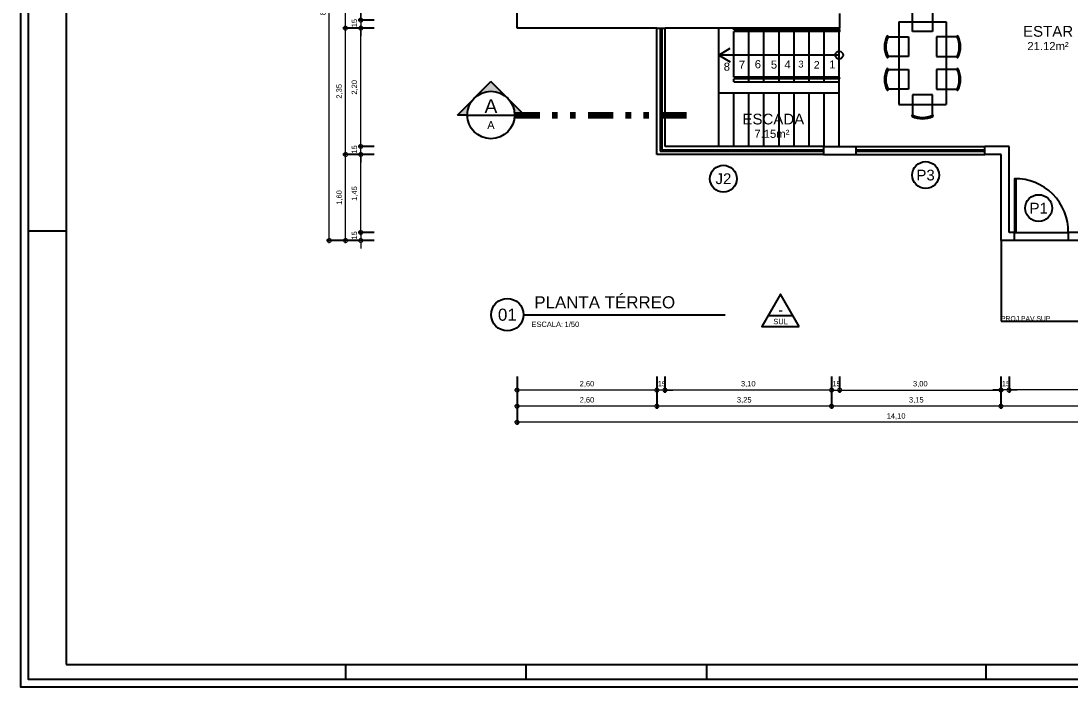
# Model space of a CAD drawing. Header units: metres. Extents: x 152 to 331, y 81 to 179.
# Drawn here: x 152.44 to 171.95, y 154.65 to 167.04 of the extents above; entities that cross this region are included whole.
import ezdxf
from ezdxf.enums import TextEntityAlignment as Align

# ---------------------------------------------------------------- set-up
doc = ezdxf.new("R2010")
doc.units = ezdxf.units.M
doc.header["$LTSCALE"] = 0.25
doc.linetypes.add('DIVIDE', pattern=[31.75, 12.7, -6.35, 0, -6.35, 0, -6.35])
doc.linetypes.add('DIVIDEX2', pattern=[63.5, 25.4, -12.7, 0, -12.7, 0, -12.7])
doc.layers.add('0_MRG_AUX', color=7, linetype='Continuous', true_color=0xecbcd1, plot=False)
for name, color, linetype in [('ARQ_ALV CT', 5, 'Continuous'), ('ARQ_ALV VS', 2, 'Continuous'), ('ARQ_ESQ CT', 30, 'Continuous'), ('ARQ_MOB 01', 1, 'Continuous'), ('ARQ_PISO', 1, 'Continuous'), ('ARQ_PROJ SUP', 1, 'DIVIDE'), ('ARQ_SIMB 01', 1, 'Continuous'), ('ARQ_TXT 01', 1, 'Continuous'), ('ARQ_TXT 02', 2, 'Continuous'), ('MRG_EXTERNA', 1, 'Continuous'), ('MRG_INTERNA', 2, 'Continuous'), ('SIMB_01', 1, 'Continuous'), ('SIMB_02', 2, 'Continuous'), ('SIMB_PREENCHIMENTO', 253, 'Continuous'), ('SIMB_TXT', 1, 'Continuous')]:
    doc.layers.add(name, color=color, linetype=linetype)
doc.layers.add('ARQ_COTA_AZUL', color=5, linetype='Continuous', lineweight=20, true_color=0x0000ff)
doc.layers.add('SIMB_LCT', color=252, linetype='DIVIDEX2', lineweight=100)
doc.styles.add('Annot_2.0mm', font='arial.ttf', dxfattribs={"height": 2})
doc.styles.add('cota', font='arial.ttf')
doc.styles.add('SIMB', font='arial.ttf')
doc.dimstyles.new('Info 01 - annot', dxfattribs={"dimtxt": 2, "dimasz": 3, "dimexe": 1, "dimexo": 1, "dimgap": 1, "dimtad": 1, "dimzin": 4, "dimtxsty": 'cota', "dimblk": 'DOTSMALL', "dimcen": 2, "dimdle": 1, "dimclrd": 256, "dimclre": 256, "dimclrt": 1, "dimazin": 2, "dimtfac": 0.09, "dimtix": 1, "dimtmove": 2, "dimatfit": 2, "dimfxl": 5, "dimfxlon": 1, "dimtolj": 1, "dimtzin": 4, "dimlwd": -1, "dimarcsym": 1})

# ---------------------------------------------------------------- blocks, each defined once
blk = doc.blocks.new('COD_ESQ')
at = {"layer": 'SIMB_02'}
blk.add_circle((0, 0), 2.5, dxfattribs=at)
at = {"layer": 'SIMB_TXT', "style": 'SIMB'}
blk.add_attdef('CDESQ', text='', height=2, dxfattribs=at).set_placement((0, 0), align=Align.MIDDLE_CENTER)
blk = doc.blocks.new('_DotSmall')
at = {"color": 0, "linetype": 'ByBlock', "const_width": 0.5}
blk.add_lwpolyline([(-0.0625, 0, 1), (0.0625, 0, 1)], format="xyb", close=True, dxfattribs=at)
blk = doc.blocks.new('*D53')
at = {"layer": 'ARQ_COTA_AZUL', "lineweight": -2, "transparency": 16777216}
for p, q in [((161.667, 159.825), (161.667, 159.525)), ((175.767, 159.825), (175.767, 159.525))]:
    blk.add_line(p, q, dxfattribs=at)
at = {"layer": 'ARQ_COTA_AZUL', "transparency": 16777216}
blk.add_line((175.817, 159.575), (161.617, 159.575), dxfattribs=at)
at = {"layer": 'ARQ_COTA_AZUL', "transparency": 16777216, "xscale": 0.15, "yscale": 0.15, "zscale": 0.15, "rotation": 180}
blk.add_blockref('_DotSmall', (161.667, 159.575), dxfattribs=at)
at = {"layer": 'ARQ_COTA_AZUL', "transparency": 16777216, "xscale": 0.15, "yscale": 0.15, "zscale": 0.15}
blk.add_blockref('_DotSmall', (175.767, 159.575), dxfattribs=at)
at = {"layer": 'ARQ_COTA_AZUL', "color": 1, "transparency": 16777216, "insert": (168.717, 159.685), "char_height": 0.1, "attachment_point": 5, "style": 'cota'}
blk.add_mtext('\\A1;14,10', dxfattribs=at)
blk = doc.blocks.new('*D54')
at = {"layer": 'ARQ_COTA_AZUL', "lineweight": -2, "transparency": 16777216}
for p, q in [((170.667, 160.124), (170.667, 159.824)), ((175.767, 160.124), (175.767, 159.824))]:
    blk.add_line(p, q, dxfattribs=at)
at = {"layer": 'ARQ_COTA_AZUL', "transparency": 16777216}
blk.add_line((175.817, 159.874), (170.617, 159.874), dxfattribs=at)
at = {"layer": 'ARQ_COTA_AZUL', "transparency": 16777216, "xscale": 0.15, "yscale": 0.15, "zscale": 0.15, "rotation": 180}
blk.add_blockref('_DotSmall', (170.667, 159.874), dxfattribs=at)
at = {"layer": 'ARQ_COTA_AZUL', "transparency": 16777216, "xscale": 0.15, "yscale": 0.15, "zscale": 0.15}
blk.add_blockref('_DotSmall', (175.767, 159.874), dxfattribs=at)
at = {"layer": 'ARQ_COTA_AZUL', "color": 1, "transparency": 16777216, "insert": (173.217, 159.984), "char_height": 0.1, "attachment_point": 5, "style": 'cota'}
blk.add_mtext('\\A1;5,10', dxfattribs=at)
blk = doc.blocks.new('*D55')
at = {"layer": 'ARQ_COTA_AZUL', "lineweight": -2, "transparency": 16777216}
for p, q in [((167.517, 160.124), (167.517, 159.824)), ((170.667, 160.124), (170.667, 159.824))]:
    blk.add_line(p, q, dxfattribs=at)
at = {"layer": 'ARQ_COTA_AZUL', "transparency": 16777216}
blk.add_line((170.717, 159.874), (167.467, 159.874), dxfattribs=at)
at = {"layer": 'ARQ_COTA_AZUL', "transparency": 16777216, "xscale": 0.15, "yscale": 0.15, "zscale": 0.15, "rotation": 180}
blk.add_blockref('_DotSmall', (167.517, 159.874), dxfattribs=at)
at = {"layer": 'ARQ_COTA_AZUL', "transparency": 16777216, "xscale": 0.15, "yscale": 0.15, "zscale": 0.15}
blk.add_blockref('_DotSmall', (170.667, 159.874), dxfattribs=at)
at = {"layer": 'ARQ_COTA_AZUL', "color": 1, "transparency": 16777216, "insert": (169.092, 159.984), "char_height": 0.1, "attachment_point": 5, "style": 'cota'}
blk.add_mtext('\\A1;3,15', dxfattribs=at)
blk = doc.blocks.new('*D56')
at = {"layer": 'ARQ_COTA_AZUL', "lineweight": -2, "transparency": 16777216}
for p, q in [((164.267, 160.124), (164.267, 159.824)), ((167.517, 160.124), (167.517, 159.824))]:
    blk.add_line(p, q, dxfattribs=at)
at = {"layer": 'ARQ_COTA_AZUL', "transparency": 16777216}
blk.add_line((167.567, 159.874), (164.217, 159.874), dxfattribs=at)
at = {"layer": 'ARQ_COTA_AZUL', "transparency": 16777216, "xscale": 0.15, "yscale": 0.15, "zscale": 0.15, "rotation": 180}
blk.add_blockref('_DotSmall', (164.267, 159.874), dxfattribs=at)
at = {"layer": 'ARQ_COTA_AZUL', "transparency": 16777216, "xscale": 0.15, "yscale": 0.15, "zscale": 0.15}
blk.add_blockref('_DotSmall', (167.517, 159.874), dxfattribs=at)
at = {"layer": 'ARQ_COTA_AZUL', "color": 1, "transparency": 16777216, "insert": (165.892, 159.984), "char_height": 0.1, "attachment_point": 5, "style": 'cota'}
blk.add_mtext('\\A1;3,25', dxfattribs=at)
blk = doc.blocks.new('*D57')
at = {"layer": 'ARQ_COTA_AZUL', "lineweight": -2, "transparency": 16777216}
for p, q in [((161.667, 160.124), (161.667, 159.824)), ((164.267, 160.124), (164.267, 159.824))]:
    blk.add_line(p, q, dxfattribs=at)
at = {"layer": 'ARQ_COTA_AZUL', "transparency": 16777216}
blk.add_line((164.317, 159.874), (161.617, 159.874), dxfattribs=at)
at = {"layer": 'ARQ_COTA_AZUL', "transparency": 16777216, "xscale": 0.15, "yscale": 0.15, "zscale": 0.15, "rotation": 180}
blk.add_blockref('_DotSmall', (161.667, 159.874), dxfattribs=at)
at = {"layer": 'ARQ_COTA_AZUL', "transparency": 16777216, "xscale": 0.15, "yscale": 0.15, "zscale": 0.15}
blk.add_blockref('_DotSmall', (164.267, 159.874), dxfattribs=at)
at = {"layer": 'ARQ_COTA_AZUL', "color": 1, "transparency": 16777216, "insert": (162.967, 159.984), "char_height": 0.1, "attachment_point": 5, "style": 'cota'}
blk.add_mtext('\\A1;2,60', dxfattribs=at)
blk = doc.blocks.new('*D59')
at = {"layer": 'ARQ_COTA_AZUL', "lineweight": -2, "transparency": 16777216}
for p, q in [((170.817, 160.426), (170.817, 160.126)), ((175.617, 160.426), (175.617, 160.126))]:
    blk.add_line(p, q, dxfattribs=at)
at = {"layer": 'ARQ_COTA_AZUL', "transparency": 16777216}
blk.add_line((175.667, 160.176), (170.767, 160.176), dxfattribs=at)
at = {"layer": 'ARQ_COTA_AZUL', "transparency": 16777216, "xscale": 0.15, "yscale": 0.15, "zscale": 0.15, "rotation": 180}
blk.add_blockref('_DotSmall', (170.817, 160.176), dxfattribs=at)
at = {"layer": 'ARQ_COTA_AZUL', "transparency": 16777216, "xscale": 0.15, "yscale": 0.15, "zscale": 0.15}
blk.add_blockref('_DotSmall', (175.617, 160.176), dxfattribs=at)
at = {"layer": 'ARQ_COTA_AZUL', "color": 1, "transparency": 16777216, "insert": (173.217, 160.286), "char_height": 0.1, "attachment_point": 5, "style": 'cota'}
blk.add_mtext('\\A1;4,80', dxfattribs=at)
blk = doc.blocks.new('*D60')
at = {"layer": 'ARQ_COTA_AZUL', "lineweight": -2, "transparency": 16777216}
for p, q in [((170.667, 160.426), (170.667, 160.126)), ((170.817, 160.426), (170.817, 160.126))]:
    blk.add_line(p, q, dxfattribs=at)
at = {"layer": 'ARQ_COTA_AZUL', "transparency": 16777216}
for p, q in [((170.667, 160.176), (170.517, 160.176)), ((170.817, 160.176), (170.667, 160.176)), ((170.817, 160.176), (170.967, 160.176))]:
    blk.add_line(p, q, dxfattribs=at)
at = {"layer": 'ARQ_COTA_AZUL', "transparency": 16777216, "xscale": 0.15, "yscale": 0.15, "zscale": 0.15}
blk.add_blockref('_DotSmall', (170.667, 160.176), dxfattribs=at)
at = {"layer": 'ARQ_COTA_AZUL', "transparency": 16777216, "xscale": 0.15, "yscale": 0.15, "zscale": 0.15, "rotation": 180}
blk.add_blockref('_DotSmall', (170.817, 160.176), dxfattribs=at)
at = {"layer": 'ARQ_COTA_AZUL', "color": 1, "transparency": 16777216, "insert": (170.742, 160.286), "char_height": 0.1, "attachment_point": 5, "style": 'cota'}
blk.add_mtext('\\A1;,15', dxfattribs=at)
blk = doc.blocks.new('*D61')
at = {"layer": 'ARQ_COTA_AZUL', "lineweight": -2, "transparency": 16777216}
for p, q in [((167.517, 160.424), (167.517, 160.124)), ((167.667, 160.424), (167.667, 160.124))]:
    blk.add_line(p, q, dxfattribs=at)
at = {"layer": 'ARQ_COTA_AZUL', "transparency": 16777216}
for p, q in [((167.517, 160.174), (167.367, 160.174)), ((167.517, 160.174), (167.667, 160.174)), ((167.667, 160.174), (167.817, 160.174))]:
    blk.add_line(p, q, dxfattribs=at)
at = {"layer": 'ARQ_COTA_AZUL', "transparency": 16777216, "xscale": 0.15, "yscale": 0.15, "zscale": 0.15}
blk.add_blockref('_DotSmall', (167.517, 160.174), dxfattribs=at)
at = {"layer": 'ARQ_COTA_AZUL', "transparency": 16777216, "xscale": 0.15, "yscale": 0.15, "zscale": 0.15, "rotation": 180}
blk.add_blockref('_DotSmall', (167.667, 160.174), dxfattribs=at)
at = {"layer": 'ARQ_COTA_AZUL', "color": 1, "transparency": 16777216, "insert": (167.592, 160.284), "char_height": 0.1, "attachment_point": 5, "style": 'cota'}
blk.add_mtext('\\A1;,15', dxfattribs=at)
blk = doc.blocks.new('*D62')
at = {"layer": 'ARQ_COTA_AZUL', "lineweight": -2, "transparency": 16777216}
for p, q in [((167.667, 160.424), (167.667, 160.124)), ((170.667, 160.424), (170.667, 160.124))]:
    blk.add_line(p, q, dxfattribs=at)
at = {"layer": 'ARQ_COTA_AZUL', "transparency": 16777216}
blk.add_line((167.617, 160.174), (170.717, 160.174), dxfattribs=at)
at = {"layer": 'ARQ_COTA_AZUL', "transparency": 16777216, "xscale": 0.15, "yscale": 0.15, "zscale": 0.15, "rotation": 180}
blk.add_blockref('_DotSmall', (167.667, 160.174), dxfattribs=at)
at = {"layer": 'ARQ_COTA_AZUL', "transparency": 16777216, "xscale": 0.15, "yscale": 0.15, "zscale": 0.15}
blk.add_blockref('_DotSmall', (170.667, 160.174), dxfattribs=at)
at = {"layer": 'ARQ_COTA_AZUL', "color": 1, "transparency": 16777216, "insert": (169.167, 160.284), "char_height": 0.1, "attachment_point": 5, "style": 'cota'}
blk.add_mtext('\\A1;3,00', dxfattribs=at)
blk = doc.blocks.new('*D63')
at = {"layer": 'ARQ_COTA_AZUL', "lineweight": -2, "transparency": 16777216}
for p, q in [((164.417, 160.424), (164.417, 160.124)), ((167.517, 160.424), (167.517, 160.124))]:
    blk.add_line(p, q, dxfattribs=at)
at = {"layer": 'ARQ_COTA_AZUL', "transparency": 16777216}
blk.add_line((167.567, 160.174), (164.367, 160.174), dxfattribs=at)
at = {"layer": 'ARQ_COTA_AZUL', "transparency": 16777216, "xscale": 0.15, "yscale": 0.15, "zscale": 0.15, "rotation": 180}
blk.add_blockref('_DotSmall', (164.417, 160.174), dxfattribs=at)
at = {"layer": 'ARQ_COTA_AZUL', "transparency": 16777216, "xscale": 0.15, "yscale": 0.15, "zscale": 0.15}
blk.add_blockref('_DotSmall', (167.517, 160.174), dxfattribs=at)
at = {"layer": 'ARQ_COTA_AZUL', "color": 1, "transparency": 16777216, "insert": (165.967, 160.284), "char_height": 0.1, "attachment_point": 5, "style": 'cota'}
blk.add_mtext('\\A1;3,10', dxfattribs=at)
blk = doc.blocks.new('*D64')
at = {"layer": 'ARQ_COTA_AZUL', "lineweight": -2, "transparency": 16777216}
for p, q in [((164.267, 160.424), (164.267, 160.124)), ((164.417, 160.424), (164.417, 160.124))]:
    blk.add_line(p, q, dxfattribs=at)
at = {"layer": 'ARQ_COTA_AZUL', "transparency": 16777216}
for p, q in [((164.267, 160.174), (164.117, 160.174)), ((164.417, 160.174), (164.267, 160.174)), ((164.417, 160.174), (164.567, 160.174))]:
    blk.add_line(p, q, dxfattribs=at)
at = {"layer": 'ARQ_COTA_AZUL', "transparency": 16777216, "xscale": 0.15, "yscale": 0.15, "zscale": 0.15}
blk.add_blockref('_DotSmall', (164.267, 160.174), dxfattribs=at)
at = {"layer": 'ARQ_COTA_AZUL', "transparency": 16777216, "xscale": 0.15, "yscale": 0.15, "zscale": 0.15, "rotation": 180}
blk.add_blockref('_DotSmall', (164.417, 160.174), dxfattribs=at)
at = {"layer": 'ARQ_COTA_AZUL', "color": 1, "transparency": 16777216, "insert": (164.342, 160.284), "char_height": 0.1, "attachment_point": 5, "style": 'cota'}
blk.add_mtext('\\A1;,15', dxfattribs=at)
blk = doc.blocks.new('*D52')
at = {"layer": 'ARQ_COTA_AZUL', "lineweight": -2, "transparency": 16777216}
for p, q in [((161.667, 160.424), (161.667, 160.124)), ((164.267, 160.424), (164.267, 160.124))]:
    blk.add_line(p, q, dxfattribs=at)
at = {"layer": 'ARQ_COTA_AZUL', "transparency": 16777216}
blk.add_line((164.317, 160.174), (161.617, 160.174), dxfattribs=at)
at = {"layer": 'ARQ_COTA_AZUL', "transparency": 16777216, "xscale": 0.15, "yscale": 0.15, "zscale": 0.15, "rotation": 180}
blk.add_blockref('_DotSmall', (161.667, 160.174), dxfattribs=at)
at = {"layer": 'ARQ_COTA_AZUL', "transparency": 16777216, "xscale": 0.15, "yscale": 0.15, "zscale": 0.15}
blk.add_blockref('_DotSmall', (164.267, 160.174), dxfattribs=at)
at = {"layer": 'ARQ_COTA_AZUL', "color": 1, "transparency": 16777216, "insert": (162.967, 160.284), "char_height": 0.1, "attachment_point": 5, "style": 'cota'}
blk.add_mtext('\\A1;2,60', dxfattribs=at)
blk = doc.blocks.new('*D103')
at = {"layer": 'ARQ_COTA_AZUL', "lineweight": -2, "transparency": 16777216}
for p, q in [((158.424, 171.607), (158.124, 171.607)), ((158.424, 162.957), (158.124, 162.957))]:
    blk.add_line(p, q, dxfattribs=at)
at = {"layer": 'ARQ_COTA_AZUL', "transparency": 16777216}
blk.add_line((158.174, 162.907), (158.174, 171.657), dxfattribs=at)
at = {"layer": 'ARQ_COTA_AZUL', "transparency": 16777216, "xscale": 0.15, "yscale": 0.15, "zscale": 0.15}
for p, rotation in [((158.174, 171.607), 90), ((158.174, 162.957), 270)]:
    blk.add_blockref('_DotSmall', p, dxfattribs=dict(at, rotation=rotation))
at = {"layer": 'ARQ_COTA_AZUL', "color": 1, "transparency": 16777216, "insert": (158.064, 167.282), "char_height": 0.1, "attachment_point": 5, "rotation": 90, "style": 'cota'}
blk.add_mtext('\\A1;8,65', dxfattribs=at)
blk = doc.blocks.new('*D104')
at = {"layer": 'ARQ_COTA_AZUL', "lineweight": -2, "transparency": 16777216}
for p, q in [((158.728, 164.557), (158.428, 164.557)), ((158.728, 162.957), (158.428, 162.957))]:
    blk.add_line(p, q, dxfattribs=at)
at = {"layer": 'ARQ_COTA_AZUL', "transparency": 16777216}
blk.add_line((158.478, 162.907), (158.478, 164.607), dxfattribs=at)
at = {"layer": 'ARQ_COTA_AZUL', "transparency": 16777216, "xscale": 0.15, "yscale": 0.15, "zscale": 0.15}
for p, rotation in [((158.478, 164.557), 90), ((158.478, 162.957), 270)]:
    blk.add_blockref('_DotSmall', p, dxfattribs=dict(at, rotation=rotation))
at = {"layer": 'ARQ_COTA_AZUL', "color": 1, "transparency": 16777216, "insert": (158.367, 163.757), "char_height": 0.1, "attachment_point": 5, "rotation": 90, "style": 'cota'}
blk.add_mtext('\\A1;1,60', dxfattribs=at)
blk = doc.blocks.new('*D105')
at = {"layer": 'ARQ_COTA_AZUL', "lineweight": -2, "transparency": 16777216}
for p, q in [((158.725, 166.907), (158.425, 166.907)), ((158.725, 164.557), (158.425, 164.557))]:
    blk.add_line(p, q, dxfattribs=at)
at = {"layer": 'ARQ_COTA_AZUL', "transparency": 16777216}
blk.add_line((158.475, 164.507), (158.475, 166.957), dxfattribs=at)
at = {"layer": 'ARQ_COTA_AZUL', "transparency": 16777216, "xscale": 0.15, "yscale": 0.15, "zscale": 0.15}
for p, rotation in [((158.475, 166.907), 90), ((158.475, 164.557), 270)]:
    blk.add_blockref('_DotSmall', p, dxfattribs=dict(at, rotation=rotation))
at = {"layer": 'ARQ_COTA_AZUL', "color": 1, "transparency": 16777216, "insert": (158.365, 165.732), "char_height": 0.1, "attachment_point": 5, "rotation": 90, "style": 'cota'}
blk.add_mtext('\\A1;2,35', dxfattribs=at)
blk = doc.blocks.new('*D106')
at = {"layer": 'ARQ_COTA_AZUL', "lineweight": -2, "transparency": 16777216}
for p, q in [((158.724, 170.407), (158.424, 170.407)), ((158.724, 166.907), (158.424, 166.907))]:
    blk.add_line(p, q, dxfattribs=at)
at = {"layer": 'ARQ_COTA_AZUL', "transparency": 16777216}
blk.add_line((158.474, 166.857), (158.474, 170.457), dxfattribs=at)
at = {"layer": 'ARQ_COTA_AZUL', "transparency": 16777216, "xscale": 0.15, "yscale": 0.15, "zscale": 0.15}
for p, rotation in [((158.474, 170.407), 90), ((158.474, 166.907), 270)]:
    blk.add_blockref('_DotSmall', p, dxfattribs=dict(at, rotation=rotation))
at = {"layer": 'ARQ_COTA_AZUL', "color": 1, "transparency": 16777216, "insert": (158.364, 168.657), "char_height": 0.1, "attachment_point": 5, "rotation": 90, "style": 'cota'}
blk.add_mtext('\\A1;3,50', dxfattribs=at)
blk = doc.blocks.new('*D108')
at = {"layer": 'ARQ_COTA_AZUL', "transparency": 16777216}
for p, q in [((158.759, 163.107), (158.759, 163.257)), ((158.759, 163.107), (158.759, 162.957)), ((158.759, 162.957), (158.759, 162.807))]:
    blk.add_line(p, q, dxfattribs=at)
at = {"layer": 'ARQ_COTA_AZUL', "lineweight": -2, "transparency": 16777216}
for p, q in [((159.009, 163.107), (158.709, 163.107)), ((159.009, 162.957), (158.709, 162.957))]:
    blk.add_line(p, q, dxfattribs=at)
at = {"layer": 'ARQ_COTA_AZUL', "transparency": 16777216, "xscale": 0.15, "yscale": 0.15, "zscale": 0.15}
for p, rotation in [((158.759, 163.107), 270), ((158.759, 162.957), 90)]:
    blk.add_blockref('_DotSmall', p, dxfattribs=dict(at, rotation=rotation))
at = {"layer": 'ARQ_COTA_AZUL', "color": 1, "transparency": 16777216, "insert": (158.649, 163.032), "char_height": 0.1, "attachment_point": 5, "rotation": 90, "style": 'cota'}
blk.add_mtext('\\A1;,15', dxfattribs=at)
blk = doc.blocks.new('*D109')
at = {"layer": 'ARQ_COTA_AZUL', "lineweight": -2, "transparency": 16777216}
for p, q in [((159.009, 164.557), (158.709, 164.557)), ((159.009, 163.107), (158.709, 163.107))]:
    blk.add_line(p, q, dxfattribs=at)
at = {"layer": 'ARQ_COTA_AZUL', "transparency": 16777216}
blk.add_line((158.759, 163.057), (158.759, 164.607), dxfattribs=at)
at = {"layer": 'ARQ_COTA_AZUL', "transparency": 16777216, "xscale": 0.15, "yscale": 0.15, "zscale": 0.15}
for p, rotation in [((158.759, 164.557), 90), ((158.759, 163.107), 270)]:
    blk.add_blockref('_DotSmall', p, dxfattribs=dict(at, rotation=rotation))
at = {"layer": 'ARQ_COTA_AZUL', "color": 1, "transparency": 16777216, "insert": (158.649, 163.832), "char_height": 0.1, "attachment_point": 5, "rotation": 90, "style": 'cota'}
blk.add_mtext('\\A1;1,45', dxfattribs=at)
blk = doc.blocks.new('*D110')
at = {"layer": 'ARQ_COTA_AZUL', "lineweight": -2, "transparency": 16777216}
for p, q in [((159.009, 164.707), (158.709, 164.707)), ((159.009, 164.557), (158.709, 164.557))]:
    blk.add_line(p, q, dxfattribs=at)
at = {"layer": 'ARQ_COTA_AZUL', "transparency": 16777216}
for p, q in [((158.759, 164.707), (158.759, 164.857)), ((158.759, 164.557), (158.759, 164.707)), ((158.759, 164.557), (158.759, 164.407))]:
    blk.add_line(p, q, dxfattribs=at)
at = {"layer": 'ARQ_COTA_AZUL', "transparency": 16777216, "xscale": 0.15, "yscale": 0.15, "zscale": 0.15}
for p, rotation in [((158.759, 164.707), 270), ((158.759, 164.557), 90)]:
    blk.add_blockref('_DotSmall', p, dxfattribs=dict(at, rotation=rotation))
at = {"layer": 'ARQ_COTA_AZUL', "color": 1, "transparency": 16777216, "insert": (158.649, 164.632), "char_height": 0.1, "attachment_point": 5, "rotation": 90, "style": 'cota'}
blk.add_mtext('\\A1;,15', dxfattribs=at)
blk = doc.blocks.new('*D111')
at = {"layer": 'ARQ_COTA_AZUL', "lineweight": -2, "transparency": 16777216}
for p, q in [((159.009, 166.907), (158.709, 166.907)), ((159.009, 164.707), (158.709, 164.707))]:
    blk.add_line(p, q, dxfattribs=at)
at = {"layer": 'ARQ_COTA_AZUL', "transparency": 16777216}
blk.add_line((158.759, 164.657), (158.759, 166.957), dxfattribs=at)
at = {"layer": 'ARQ_COTA_AZUL', "transparency": 16777216, "xscale": 0.15, "yscale": 0.15, "zscale": 0.15}
for p, rotation in [((158.759, 166.907), 90), ((158.759, 164.707), 270)]:
    blk.add_blockref('_DotSmall', p, dxfattribs=dict(at, rotation=rotation))
at = {"layer": 'ARQ_COTA_AZUL', "color": 1, "transparency": 16777216, "insert": (158.649, 165.807), "char_height": 0.1, "attachment_point": 5, "rotation": 90, "style": 'cota'}
blk.add_mtext('\\A1;2,20', dxfattribs=at)
blk = doc.blocks.new('*D112')
at = {"layer": 'ARQ_COTA_AZUL', "lineweight": -2, "transparency": 16777216}
for p, q in [((159.009, 167.057), (158.709, 167.057)), ((159.009, 166.907), (158.709, 166.907))]:
    blk.add_line(p, q, dxfattribs=at)
at = {"layer": 'ARQ_COTA_AZUL', "transparency": 16777216}
for p, q in [((158.759, 167.057), (158.759, 167.207)), ((158.759, 167.057), (158.759, 166.907)), ((158.759, 166.907), (158.759, 166.757))]:
    blk.add_line(p, q, dxfattribs=at)
at = {"layer": 'ARQ_COTA_AZUL', "transparency": 16777216, "xscale": 0.15, "yscale": 0.15, "zscale": 0.15}
for p, rotation in [((158.759, 167.057), 270), ((158.759, 166.907), 90)]:
    blk.add_blockref('_DotSmall', p, dxfattribs=dict(at, rotation=rotation))
at = {"layer": 'ARQ_COTA_AZUL', "color": 1, "transparency": 16777216, "insert": (158.649, 166.982), "char_height": 0.1, "attachment_point": 5, "rotation": 90, "style": 'cota'}
blk.add_mtext('\\A1;,15', dxfattribs=at)
blk = doc.blocks.new('*D113')
at = {"layer": 'ARQ_COTA_AZUL', "lineweight": -2, "transparency": 16777216}
for p, q in [((159.009, 170.257), (158.709, 170.257)), ((159.009, 167.057), (158.709, 167.057))]:
    blk.add_line(p, q, dxfattribs=at)
at = {"layer": 'ARQ_COTA_AZUL', "transparency": 16777216}
blk.add_line((158.759, 170.307), (158.759, 167.007), dxfattribs=at)
at = {"layer": 'ARQ_COTA_AZUL', "transparency": 16777216, "xscale": 0.15, "yscale": 0.15, "zscale": 0.15}
for p, rotation in [((158.759, 170.257), 90), ((158.759, 167.057), 270)]:
    blk.add_blockref('_DotSmall', p, dxfattribs=dict(at, rotation=rotation))
at = {"layer": 'ARQ_COTA_AZUL', "color": 1, "transparency": 16777216, "insert": (158.649, 168.657), "char_height": 0.1, "attachment_point": 5, "rotation": 90, "style": 'cota'}
blk.add_mtext('\\A1;3,20', dxfattribs=at)
blk = doc.blocks.new('ind_CT_A_D')
at = {"layer": 'SIMB_PREENCHIMENTO', "transparency": 33554587}
h = blk.add_hatch(color=256, dxfattribs=at)
h.dxf.hatch_style = 1
h.paths.add_polyline_path([(0, 8.48), (-4.15, 4.33, -0.401827), (4.15, 4.33)])
h = blk.add_hatch(color=256, dxfattribs=at)
h.dxf.hatch_style = 1
h.paths.add_polyline_path([(-4.33, 4.15), (-8.48, 0), (-6, 0, -0.193399)])
h = blk.add_hatch(color=256, dxfattribs=at)
h.dxf.hatch_style = 1
h.paths.add_polyline_path([(4.33, 4.15, -0.193399), (6, 0), (8.48, 0)])
at = {"layer": 'SIMB_01'}
for p, q in [((-8.48, 0), (0, 8.48)), ((8.48, 0), (0, 8.48)), ((-6, 0), (-8.48, 0)), ((-6, 0), (6, 0)), ((6, 0), (8.48, 0))]:
    blk.add_line(p, q, dxfattribs=at)
blk.add_circle((0, 0), 6, dxfattribs=at)
at = {"layer": 'SIMB_LCT'}
blk.add_line((6, 0), (49.63, 0), dxfattribs=at)
at = {"layer": 'SIMB_TXT', "style": 'SIMB'}
for tag, height, p in [('000', 3.5, (0, 2.25)), ('999', 2, (0, -2.53))]:
    blk.add_attdef(tag, text='', height=height, dxfattribs=at).set_placement(p, align=Align.MIDDLE_CENTER)
blk = doc.blocks.new('A$C01c7d585')
at = {"xscale": 0.1, "yscale": 0.1, "zscale": 0.1}
blk.add_blockref('ind_CT_A_D', (0.848, 0.6), dxfattribs=at).add_auto_attribs({'999': 'A', '000': 'A'})
blk = doc.blocks.new('TITULO')
at = {"layer": 'SIMB_02'}
blk.add_line((6, 0), (81, 0), dxfattribs=at)
blk.add_circle((0, 0), 6, dxfattribs=at)
at = {"layer": 'SIMB_TXT', "style": 'SIMB'}
blk.add_text('ESCALA:', height=2, dxfattribs=at).set_placement((8.94, -4.58))
blk.add_attdef('TITULO_DO_DESENHO', text='', height=4.5, dxfattribs=at).set_placement((10.02, 1), align=Align.BOTTOM_LEFT)
blk.add_attdef('NUM', text='', height=4.5, dxfattribs=at).set_placement((0, 0), align=Align.MIDDLE_CENTER)
blk.add_attdef('ESCALA', (21.3, -4.58), '', height=2, dxfattribs=at)
blk = doc.blocks.new('21')
for p, q in [((4016.334, 12783.146), (4016.334, 12783.397)), ((4016.794, 12783.397), (4016.794, 12783.146)), ((4016.014, 12783.146), (4017.114, 12783.146)), ((4016.014, 12783.146), (4016.014, 12781.226)), ((4016.334, 12782.92), (4016.334, 12783.146)), ((4016.794, 12783.146), (4016.794, 12782.92)), ((4017.114, 12783.146), (4017.114, 12781.226)), ((4016.794, 12782.92), (4016.334, 12782.92)), ((4015.763, 12782.796), (4016.014, 12782.796)), ((4016.014, 12782.796), (4016.24, 12782.796)), ((4016.24, 12782.796), (4016.24, 12782.336)), ((4016.889, 12782.796), (4016.889, 12782.336)), ((4017.114, 12782.796), (4016.889, 12782.796)), ((4017.365, 12782.796), (4017.114, 12782.796)), ((4016.014, 12782.336), (4015.763, 12782.336)), ((4016.24, 12782.336), (4016.014, 12782.336)), ((4016.889, 12782.336), (4017.114, 12782.336)), ((4017.114, 12782.336), (4017.365, 12782.336)), ((4015.763, 12782.036), (4016.014, 12782.036)), ((4016.014, 12782.036), (4016.24, 12782.036)), ((4016.24, 12782.036), (4016.24, 12781.576)), ((4017.114, 12782.036), (4016.889, 12782.036)), ((4016.889, 12782.036), (4016.889, 12781.576)), ((4017.365, 12782.036), (4017.114, 12782.036)), ((4016.014, 12781.576), (4015.763, 12781.576)), ((4016.24, 12781.576), (4016.014, 12781.576)), ((4016.794, 12781.451), (4016.334, 12781.451)), ((4016.334, 12781.451), (4016.334, 12781.226)), ((4016.794, 12781.226), (4016.794, 12781.451)), ((4016.889, 12781.576), (4017.114, 12781.576)), ((4017.114, 12781.576), (4017.365, 12781.576)), ((4016.014, 12781.226), (4017.114, 12781.226)), ((4016.334, 12781.226), (4016.334, 12780.975)), ((4016.794, 12780.975), (4016.794, 12781.226))]:
    blk.add_line(p, q)
for centre, radius, start, end in [((4016.328, 12783.41), 0.015, 116.0357, 296.0357), ((4016.564, 12782.926), 0.554, 63.9643, 116.0357), ((4016.564, 12782.926), 0.524, 63.9643, 116.0357), ((4016.801, 12783.41), 0.015, 243.9643, 63.9643), ((4016.234, 12782.566), 0.554, 153.9643, 206.0357), ((4015.75, 12782.802), 0.015, 333.9643, 153.9643), ((4017.379, 12782.802), 0.015, 26.0357, 206.0357), ((4016.895, 12782.566), 0.554, 333.9643, 26.0357), ((4016.234, 12782.566), 0.524, 153.9643, 206.0357), ((4016.895, 12782.566), 0.524, 333.9643, 26.0357), ((4015.75, 12782.329), 0.015, 206.0357, 26.0357), ((4017.379, 12782.329), 0.015, 153.9643, 333.9643), ((4016.234, 12781.806), 0.554, 153.9643, 206.0357), ((4016.234, 12781.806), 0.524, 153.9643, 206.0357), ((4015.75, 12782.042), 0.015, 333.9643, 153.9643), ((4017.379, 12782.042), 0.015, 26.0357, 206.0357), ((4016.895, 12781.806), 0.524, 333.9643, 26.0357), ((4016.895, 12781.806), 0.554, 333.9643, 26.0357), ((4015.75, 12781.569), 0.015, 206.0357, 26.0357), ((4017.379, 12781.569), 0.015, 153.9643, 333.9643), ((4016.328, 12780.961), 0.015, 63.9643, 243.9643), ((4016.564, 12781.445), 0.554, 243.9643, 296.0357), ((4016.564, 12781.445), 0.524, 243.9643, 296.0357), ((4016.801, 12780.961), 0.015, 296.0357, 116.0357)]:
    blk.add_arc(centre, radius, start, end)
blk = doc.blocks.new('*U185')
at = {"layer": '0_MRG_AUX'}
blk.add_lwpolyline([(0.01, 851), (0.01, -0.01), (-1199, -0.01), (-1199, 851)], close=True, dxfattribs=at)
at = {"layer": 'MRG_EXTERNA'}
blk.add_lwpolyline([(-5, 846), (-5, 5), (-1194, 5), (-1194, 846)], close=True, dxfattribs=at)
at = {"layer": 'MRG_INTERNA'}
for p, q in [((-1169, 836), (-1169, 15)), ((-1169, 302), (-1194, 302)), ((-1169, 15), (-15, 15)), ((-984, 15), (-984, 5)), ((-864.5, 15), (-864.5, 5)), ((-745, 15), (-745, 5)), ((-745, 15), (-745, 5)), ((-560, 15), (-560, 5))]:
    blk.add_line(p, q, dxfattribs=at)

msp = doc.modelspace()

# ---------------------------------------------------------------- linework, layer by layer
msp.add_line((167.659, 166.406), (165.419, 166.406))
for points in [[(165.419, 166.406), (165.63, 166.533)], [(165.419, 166.406), (165.63, 166.28)]]:
    msp.add_lwpolyline(points)
msp.add_circle((167.659, 166.406), 0.0721)
at = {"layer": 'ARQ_ALV CT'}
for p, q in [((161.669, 166.906), (161.669, 170.406)), ((167.669, 166.906), (167.669, 167.181)), ((164.269, 166.906), (161.669, 166.906)), ((164.269, 166.906), (164.419, 166.906)), ((167.669, 166.906), (164.419, 166.906)), ((167.659, 166.876), (165.699, 166.876)), ((167.659, 166.846), (165.699, 166.846)), ((167.659, 165.996), (165.699, 165.996)), ((167.659, 165.966), (165.699, 165.966)), ((167.369, 164.706), (167.369, 164.556)), ((167.369, 164.706), (167.969, 164.706)), ((170.819, 164.706), (170.369, 164.706)), ((170.819, 163.106), (170.819, 164.706)), ((167.369, 164.556), (167.969, 164.556)), ((170.669, 164.556), (170.369, 164.556)), ((170.669, 162.956), (170.669, 164.556)), ((170.919, 162.956), (170.669, 162.956)), ((170.919, 163.106), (170.819, 163.106)), ((172.219, 163.106), (171.919, 163.106)), ((172.219, 162.956), (171.919, 162.956))]:
    msp.add_line(p, q, dxfattribs=at)
for centre, radius, start, end in [((167.656, 166.861), 0.0153, 280.9701, 79.1136), ((167.653, 165.981), 0.0161, 291.005, 68.995)]:
    msp.add_arc(centre, radius, start, end, dxfattribs=at)
at = {"layer": 'ARQ_ALV VS'}
for p, q in [((164.269, 164.556), (164.269, 166.906)), ((164.419, 164.706), (164.419, 166.906)), ((167.369, 164.706), (164.419, 164.706)), ((167.969, 164.706), (170.369, 164.706)), ((167.369, 164.556), (164.269, 164.556)), ((167.969, 164.556), (170.369, 164.556))]:
    msp.add_line(p, q, dxfattribs=at)
at = {"layer": 'ARQ_ESQ CT'}
for p, q in [((164.329, 166.906), (164.329, 164.616)), ((164.359, 166.906), (164.359, 164.646)), ((164.329, 164.616), (167.369, 164.616)), ((164.359, 164.646), (167.369, 164.646)), ((167.969, 164.646), (170.369, 164.646)), ((167.969, 164.616), (170.369, 164.616))]:
    msp.add_line(p, q, dxfattribs=at)
msp.add_lwpolyline([(170.919, 163.106), (170.949, 163.106), (170.949, 164.106), (170.919, 164.106)], close=True, dxfattribs=at)
at = {"layer": 'ARQ_PISO'}
for p, q in [((165.699, 166.876), (165.699, 166.906)), ((165.699, 165.996), (165.699, 166.846)), ((165.979, 166.876), (165.979, 166.906)), ((165.979, 165.996), (165.979, 166.846)), ((166.259, 166.876), (166.259, 166.906)), ((166.259, 165.996), (166.259, 166.846)), ((166.539, 166.876), (166.539, 166.906)), ((166.539, 165.996), (166.539, 166.846)), ((166.819, 166.876), (166.819, 166.906)), ((166.819, 165.996), (166.819, 166.846)), ((167.099, 166.876), (167.099, 166.906)), ((167.099, 165.996), (167.099, 166.846)), ((167.379, 166.876), (167.379, 166.906)), ((167.379, 165.996), (167.379, 166.846)), ((167.659, 166.906), (167.659, 166.876)), ((167.659, 166.876), (167.659, 166.906)), ((167.659, 165.996), (167.659, 166.846)), ((165.699, 165.906), (165.699, 165.966)), ((165.699, 165.906), (167.659, 165.906)), ((165.979, 165.906), (165.979, 165.966)), ((166.259, 165.906), (166.259, 165.966)), ((166.539, 165.906), (166.539, 165.966)), ((166.819, 165.906), (166.819, 165.966)), ((167.099, 165.906), (167.099, 165.966)), ((167.379, 165.906), (167.379, 165.966)), ((167.659, 165.906), (167.659, 165.966)), ((167.969, 164.706), (167.969, 164.556)), ((170.369, 164.556), (170.369, 164.706))]:
    msp.add_line(p, q, dxfattribs=at)
msp.add_lwpolyline([(170.919, 163.106), (171.919, 163.106), (171.919, 162.956), (170.919, 162.956)], close=True, dxfattribs=at)
at = {"layer": 'ARQ_PROJ SUP', "linetype": 'DIVIDE'}
for p, q in [((165.419, 165.906), (165.419, 166.906)), ((170.669, 162.956), (170.669, 161.456))]:
    msp.add_line(p, q, dxfattribs=at)
at = {"layer": 'ARQ_PROJ SUP'}
for p, q in [((165.419, 165.706), (165.419, 165.906)), ((167.659, 165.706), (167.659, 165.906)), ((165.419, 164.706), (165.419, 165.706)), ((165.419, 165.706), (167.659, 165.706)), ((165.699, 164.706), (165.699, 165.706)), ((165.979, 164.706), (165.979, 165.706)), ((166.259, 164.706), (166.259, 165.706)), ((166.539, 164.706), (166.539, 165.706)), ((166.819, 164.706), (166.819, 165.706)), ((167.099, 164.706), (167.099, 165.706)), ((167.379, 164.706), (167.379, 165.706)), ((167.659, 164.706), (167.659, 165.706))]:
    msp.add_line(p, q, dxfattribs=at)
at = {"layer": 'ARQ_PROJ SUP', "linetype": 'DIVIDEX2'}
msp.add_line((170.669, 161.456), (174.469, 161.456), dxfattribs=at)
at = {"layer": 'ARQ_SIMB 01'}
msp.add_arc((170.934, 163.121), 0.985, 359.1275, 90.8725, dxfattribs=at)
at = {"layer": 'SIMB_02'}
msp.add_line((166.337, 161.559), (166.799, 161.559), dxfattribs=at)
msp.add_lwpolyline([(166.914, 161.359), (166.568, 161.959), (166.221, 161.359)], close=True, dxfattribs=at)

# ---------------------------------------------------------------- block references
for name, p, xscale, yscale, zscale in [('*U185', (186.109, 154.65), 0.02808167352496861, 0.02808167352496861, 0.02808167352496861), ('A$C01c7d585', (160.558, 164.851), 0.7342291942294836, 0.7342291942294836, 0.7342291942294836)]:
    msp.add_blockref(name, p, dxfattribs=dict(xscale=xscale, yscale=yscale, zscale=zscale))
for name, p, xscale, yscale, zscale, values in [('COD_ESQ', (165.505, 164.106), 0.1, 0.1, 0.1, {'CDESQ': 'J2'}), ('COD_ESQ', (169.265, 164.174), 0.1, 0.1, 0.1, {'CDESQ': 'P3'}), ('COD_ESQ', (171.369, 163.559), 0.1, 0.1, 0.1, {'CDESQ': 'P1'}), ('TITULO', (161.486, 161.577), 0.05, 0.05, 0.05, {'TITULO_DO_DESENHO': 'PLANTA TÉRREO', 'NUM': '01', 'ESCALA': '1/50'})]:
    msp.add_blockref(name, p, dxfattribs=dict(xscale=xscale, yscale=yscale, zscale=zscale)).add_auto_attribs(values)
at = {"layer": 'ARQ_MOB 01', "xscale": 0.8, "yscale": 0.8, "zscale": 0.8}
msp.add_blockref('21', (-3044.043, -10059.491), dxfattribs=at)

# ---------------------------------------------------------------- texts
at = {"layer": 'ARQ_TXT 01', "style": 'Annot_2.0mm'}
msp.add_text('3', height=0.127, rotation=354.663, dxfattribs=at).set_placement((166.892, 166.18))
msp.add_text('2', height=0.141, dxfattribs=at).set_placement((167.186, 166.154))
at = {"layer": 'ARQ_TXT 01', "char_height": 0.15, "attachment_point": 1, "style": 'Annot_2.0mm'}
for s, insert, width in [('8', (165.511, 166.266), 0.0042), ('7', (165.792, 166.303), 0.15), ('6', (166.088, 166.311), 0.0042), ('5', (166.387, 166.304), 0.0042), ('4', (166.641, 166.307), 0.0042), ('1', (167.473, 166.307), 0.0042)]:
    msp.add_mtext(s, dxfattribs=dict(at, insert=insert, width=width))
at = {"layer": 'ARQ_TXT 02', "attachment_point": 1, "style": 'Annot_2.0mm'}
for s, insert, char_height, width in [('ESTAR', (171.078, 166.948), 0.2, 0.0042), ('21.12m²', (171.158, 166.649), 0.15, 0.0042), ('ESCADA', (165.859, 165.316), 0.2, 0.0042), ('7.15m²', (166.08, 165.017), 0.15, 0.0042), ('\\pxtr6;PROJ.PAV SUP.', (170.669, 161.55), 0.09023, 1.14646)]:
    msp.add_mtext(s, dxfattribs=dict(at, insert=insert, char_height=char_height, width=width))
at = {"layer": 'SIMB_TXT', "style": 'SIMB'}
for tag, height, p in [('-', 0.175, (166.568, 161.665)), ('SUL', 0.1, (166.568, 161.45))]:
    msp.add_attdef(tag, text='01', height=height, dxfattribs=at).set_placement(p, align=Align.MIDDLE_CENTER)

# ---------------------------------------------------------------- dimensions: what is measured, and where the dimension line sits
at = {"layer": 'ARQ_COTA_AZUL'}
for base, p1, p2, picture, middle in [((158.174, 171.607), (170.672, 162.957), (170.672, 171.607), '*D103', (158.064, 167.282)), ((158.474, 170.407), (161.672, 166.907), (161.672, 170.407), '*D106', (158.364, 168.657)), ((158.759, 167.057), (162.872, 170.257), (162.872, 167.057), '*D113', (158.649, 168.657)), ((158.759, 166.907), (162.872, 167.057), (161.672, 166.907), '*D112', (158.649, 166.982)), ((158.475, 166.907), (164.272, 164.557), (164.272, 166.907), '*D105', (158.365, 165.732)), ((158.759, 166.907), (164.422, 164.707), (164.422, 166.907), '*D111', (158.649, 165.807)), ((158.759, 164.707), (170.672, 164.557), (170.822, 164.707), '*D110', (158.649, 164.632)), ((158.478, 164.557), (170.672, 162.957), (170.672, 164.557), '*D104', (158.367, 163.757)), ((158.759, 164.557), (170.822, 163.107), (170.822, 164.557), '*D109', (158.649, 163.832)), ((158.759, 162.957), (170.822, 163.107), (170.922, 162.957), '*D108', (158.649, 163.032))]:
    dim = msp.add_linear_dim(base=base, p1=p1, p2=p2, angle=90, dimstyle='Info 01 - annot', dxfattribs=at)
    dim.commit()
    dim.dimension.update_dxf_attribs({"geometry": picture, "text_midpoint": middle})
for base, p1, p2, picture, middle in [((164.417, 160.174), (167.517, 167.026), (164.417, 166.876), '*D63', (165.967, 160.284)), ((167.667, 160.174), (167.517, 167.026), (167.667, 167.026), '*D61', (167.592, 160.284)), ((161.667, 160.174), (164.267, 166.876), (161.667, 166.876), '*D52', (162.967, 160.284)), ((170.667, 160.174), (167.667, 166.876), (170.667, 166.876), '*D62', (169.167, 160.284)), ((161.667, 159.874), (164.267, 164.526), (161.667, 164.526), '*D57', (162.967, 159.984)), ((164.267, 160.174), (164.417, 164.676), (164.267, 164.526), '*D64', (164.342, 160.284)), ((164.267, 159.874), (167.517, 164.526), (164.267, 164.526), '*D56', (165.892, 159.984)), ((161.667, 159.575), (175.767, 163.364), (161.667, 163.364), '*D53', (168.717, 159.685)), ((167.517, 159.874), (170.667, 162.926), (167.517, 162.926), '*D55', (169.092, 159.984)), ((170.667, 160.176), (170.817, 163.076), (170.667, 162.926), '*D60', (170.742, 160.286)), ((170.667, 159.874), (175.767, 162.926), (170.667, 162.926), '*D54', (173.217, 159.984)), ((170.817, 160.176), (175.617, 163.076), (170.817, 163.076), '*D59', (173.217, 160.286))]:
    dim = msp.add_linear_dim(base=base, p1=p1, p2=p2, dimstyle='Info 01 - annot', dxfattribs=at)
    dim.commit()
    dim.dimension.update_dxf_attribs({"geometry": picture, "text_midpoint": middle})

doc.saveas('drawing.dxf')
